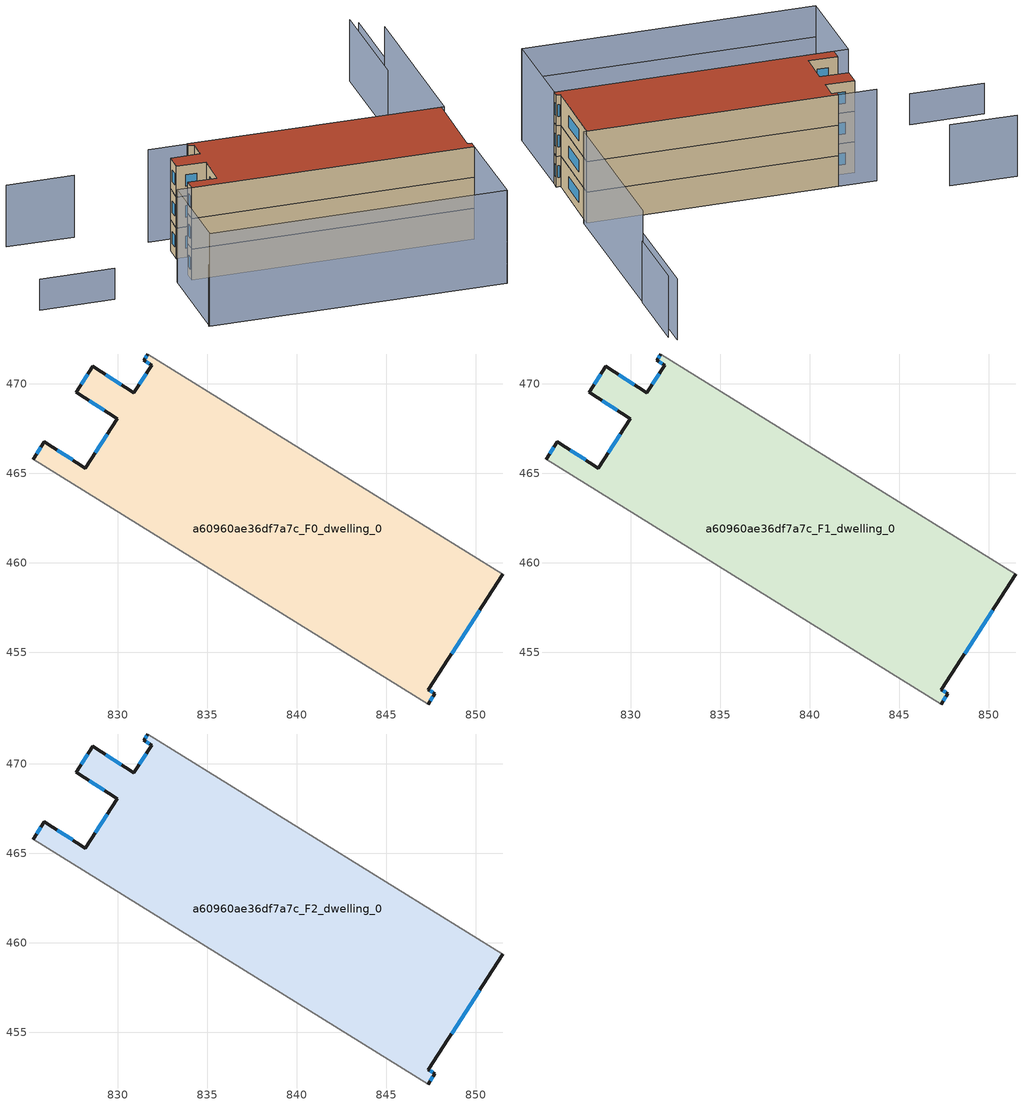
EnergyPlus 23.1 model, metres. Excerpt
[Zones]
a60960ae36df7a7c_F0_dwelling_0
 floor ground (EU_floor_Construction): 851.5,459.35 847.35,452.93 847.7,452.7 847.33,452.12 825.27,465.8 825.89,466.76 828.18,465.3 829.96,468.05 827.67,469.53 828.6,470.98 830.89,469.5 831.89,471.04 831.45,471.33 831.67,471.67 z0
 wall outside (EU_wall_Construction): 831.67,471.67 831.45,471.33 831.89,471.04 830.89,469.5 828.6,470.98 827.67,469.53 829.96,468.05 828.18,465.3 825.89,466.76 825.27,465.8 / 847.33,452.12 847.7,452.7 847.35,452.93 851.5,459.35 z0:3
 wall adiabatic (EU_wall_Construction): 851.5,459.35 831.67,471.67 / 825.27,465.8 847.33,452.12 z0:3
 window (EU_Window_Construction): 831.6,471.56 831.52,471.43 / 848.64,454.93 850.2,457.35 / 847.59,452.77 847.46,452.85 / 847.45,452.3 847.59,452.52 / 825.69,466.46 825.46,466.1 / 827.46,465.75 826.6,466.3 / 829.4,467.2 828.73,466.16 / 828.38,469.07 829.25,468.51 / 828.31,470.53 827.96,469.98 / 830.18,469.96 829.31,470.52 / 831.58,470.56 831.2,469.98 / 831.59,471.24 831.75,471.13 z0.93:2.07
a60960ae36df7a7c_F1_dwelling_0
 floor to a60960ae36df7a7c_F0_dwelling_0 (EU_floor_Construction): 851.5,459.35 847.35,452.93 847.7,452.7 847.33,452.12 825.27,465.8 825.88,466.76 828.18,465.3 829.96,468.05 827.67,469.53 828.6,470.98 830.89,469.5 831.89,471.04 831.45,471.33 831.67,471.67 z3
 wall outside (EU_wall_Construction): 831.67,471.67 831.45,471.33 831.89,471.04 830.89,469.5 828.6,470.98 827.67,469.53 829.96,468.05 828.18,465.3 825.89,466.76 825.27,465.8 / 847.33,452.12 847.7,452.7 847.35,452.93 851.5,459.35 z3:6
 wall adiabatic (EU_wall_Construction): 851.5,459.35 831.67,471.67 / 825.27,465.8 847.33,452.12 z3:6
 window (EU_Window_Construction): 831.6,471.56 831.52,471.43 / 848.64,454.93 850.2,457.35 / 847.59,452.77 847.46,452.85 / 847.45,452.3 847.59,452.52 / 825.69,466.46 825.46,466.1 / 827.46,465.75 826.6,466.3 / 829.4,467.2 828.73,466.16 / 828.38,469.07 829.25,468.51 / 828.31,470.53 827.96,469.98 / 830.18,469.96 829.31,470.52 / 831.58,470.56 831.2,469.98 / 831.59,471.24 831.75,471.13 z3.93:5.07
a60960ae36df7a7c_F2_dwelling_0
 floor to a60960ae36df7a7c_F1_dwelling_0 (EU_floor_Construction): 851.5,459.35 847.35,452.93 847.7,452.7 847.33,452.12 825.27,465.8 825.88,466.76 828.18,465.3 829.96,468.05 827.67,469.53 828.6,470.98 830.89,469.5 831.89,471.04 831.45,471.33 831.67,471.67 z6
 wall outside (EU_wall_Construction): 831.67,471.67 831.45,471.33 831.89,471.04 830.89,469.5 828.6,470.98 827.67,469.53 829.96,468.05 828.18,465.3 825.89,466.76 825.27,465.8 / 847.33,452.12 847.7,452.7 847.35,452.93 851.5,459.35 z6:9
 wall adiabatic (EU_wall_Construction): 851.5,459.35 831.67,471.67 / 825.27,465.8 847.33,452.12 z6:9
 window (EU_Window_Construction): 831.6,471.56 831.52,471.43 / 848.64,454.93 850.2,457.35 / 847.59,452.77 847.46,452.85 / 847.45,452.3 847.59,452.52 / 825.69,466.46 825.46,466.1 / 827.46,465.75 826.6,466.3 / 829.4,467.2 828.73,466.16 / 828.38,469.07 829.25,468.51 / 828.31,470.53 827.96,469.98 / 830.18,469.96 829.31,470.52 / 831.58,470.56 831.2,469.98 / 831.59,471.24 831.75,471.13 z6.93:8.07
 roof outside (EU_roof_Construction): 847.7,452.7 847.35,452.93 851.5,459.35 831.67,471.67 831.45,471.33 831.89,471.04 830.89,469.5 828.6,470.98 827.67,469.53 829.96,468.05 828.18,465.3 825.89,466.76 825.27,465.8 847.33,452.12 z9
shading: 860.52,473.34 851.74,459.2 / 851.74,459.2 828.63,473.56 / 842.52,444.36 819.32,458.74 / 819.32,458.74 824.13,466.5 / 824.13,466.5 847.33,452.12 / 847.33,452.12 842.52,444.36 z0:9; 864.38,479.52 860.54,473.33 / 864.35,480.48 858.79,471.54 / 819.26,458.8 842.38,444.44 / 825.28,479.13 819.98,482.47 z0:6; 812.25,472.18 818.12,468.54 z0:3
[Building]
EU S2 Campaign: North Axis=0; Terrain=City; Solar Distribution=FullExterior
[Site:Location]
Montreal-Trudeau.Intl.AP: Latitude=45.4667; Longitude=-73.75; Time Zone=-5; Elevation=36
[SizingPeriod:WeatherFileDays]
AnnualSizingPeriod: Begin Month=1; Begin Day of Month=1; End Month=12; End Day of Month=31; Day of Week for Start Day=Monday; Use Weather File Daylight Saving Period=No; Use Weather File Rain and Snow Indicators=No
[MATERIAL]
EU_InternalMass_Material: Roughness=MediumRough; Thickness=0.1; Conductivity=1; Density=1800; Specific Heat=900; Thermal Absorptance=0.9; Solar Absorptance=0.7; Visible Absorptance=0.7
[MATERIAL:NOMASS] Roughness=MediumRough; Thermal Absorptance=0.9; Solar Absorptance=0.7; Visible Absorptance=0.7
Name | Thermal Resistance
EU_wall_NoMass; EU_floor_NoMass | 1.36485
EU_roof_NoMass | 2.55992
[WINDOWMATERIAL:SIMPLEGLAZINGSYSTEM]
EU_Window_SimpleGlazing: UFactor=3.92339; Solar Heat Gain Coefficient=0.8; Visible Transmittance=0.8
[CONSTRUCTION]
EU_wall_Construction: EU_wall_NoMass
EU_roof_Construction: EU_roof_NoMass
EU_floor_Construction: EU_floor_NoMass
EU_Window_Construction: EU_Window_SimpleGlazing
EU_InternalMass_Construction: EU_InternalMass_Material
[ZONE] Type=1; Multiplier=1; Ceiling Height=autocalculate; Volume=596.716; Floor Area=autocalculate; Part of Total Floor Area=Yes
a60960ae36df7a7c_F0_dwelling_0; a60960ae36df7a7c_F1_dwelling_0; a60960ae36df7a7c_F2_dwelling_0
[INTERNALMASS] Construction=EU_InternalMass_Construction; Surface Area=198.905
Name | Zone or ZoneList
a60960ae36df7a7c_F0_dwelling_0_EU_InternalMass | a60960ae36df7a7c_F0_dwelling_0
a60960ae36df7a7c_F1_dwelling_0_EU_InternalMass | a60960ae36df7a7c_F1_dwelling_0
a60960ae36df7a7c_F2_dwelling_0_EU_InternalMass | a60960ae36df7a7c_F2_dwelling_0
[OTHEREQUIPMENT] Fuel Type=Electricity; Design Level Calculation Method=Watts/Area; Power per Zone Floor Area=1; Fraction Latent=0; Fraction Radiant=0; Fraction Lost=0; Carbon Dioxide Generation Rate=0; EndUse Subcategory=EU_Step8_InternalGains
Name | Zone or ZoneList or Space or SpaceList | Schedule
EU_Step8_InternalGain_a60960ae36df7a7c_F0_dwelling_0_f000 | a60960ae36df7a7c_F0_dwelling_0 | EU_Step8_GainSchedule_a60960ae36df7a7c_F0_dwelling_0_f000
EU_Step8_InternalGain_a60960ae36df7a7c_F1_dwelling_0_f000 | a60960ae36df7a7c_F1_dwelling_0 | EU_Step8_GainSchedule_a60960ae36df7a7c_F1_dwelling_0_f000
EU_Step8_InternalGain_a60960ae36df7a7c_F2_dwelling_0_f000 | a60960ae36df7a7c_F2_dwelling_0 | EU_Step8_GainSchedule_a60960ae36df7a7c_F2_dwelling_0_f000
[ZONEVENTILATION:DESIGNFLOWRATE] Schedule=EU_AlwaysOn; Design Flow Rate Calculation Method=AirChanges/Hour; Air Changes per Hour=0.860309; Ventilation Type=Natural; Fan Pressure Rise=0; Fan Total Efficiency=1; Constant Term Coefficient=1; Temperature Term Coefficient=0; Velocity Term Coefficient=0; Velocity Squared Term Coefficient=0; Minimum Indoor Temperature=-100; Maximum Indoor Temperature=100; Delta Temperature=-100; Minimum Outdoor Temperature=-100; Maximum Outdoor Temperature=100; Maximum Wind Speed=40
Name | Zone or ZoneList or Space or SpaceList
EU_ConstantAir_a60960ae36df7a7c_F0_dwelling_0 | a60960ae36df7a7c_F0_dwelling_0
EU_ConstantAir_a60960ae36df7a7c_F1_dwelling_0 | a60960ae36df7a7c_F1_dwelling_0
EU_ConstantAir_a60960ae36df7a7c_F2_dwelling_0 | a60960ae36df7a7c_F2_dwelling_0
[HVACTEMPLATE:THERMOSTAT] Constant Heating Setpoint=20; Constant Cooling Setpoint=50
EU_HeatOnly_a60960ae36df7a7c_F0_dwelling_0; EU_HeatOnly_a60960ae36df7a7c_F1_dwelling_0; EU_HeatOnly_a60960ae36df7a7c_F2_dwelling_0
[HVACTEMPLATE:ZONE:IDEALLOADSAIRSYSTEM] System Availability Schedule=EU_AlwaysOn; Maximum Heating Supply Air Temperature=50; Minimum Cooling Supply Air Temperature=13; Maximum Heating Supply Air Humidity Ratio=0.0156; Minimum Cooling Supply Air Humidity Ratio=0.0077; Heating Limit=NoLimit; Cooling Limit=NoLimit; Heating Availability Schedule=EU_AlwaysOn; Cooling Availability Schedule=EU_CoolingOff; Dehumidification Control Type=ConstantSensibleHeatRatio; Cooling Sensible Heat Ratio=0.7; Dehumidification Setpoint=60; Humidification Control Type=None; Humidification Setpoint=30; Outdoor Air Method=None; Outdoor Air Flow Rate per Person=0.00944; Outdoor Air Flow Rate per Zone Floor Area=0; Outdoor Air Flow Rate per Zone=0; Demand Controlled Ventilation Type=None; Outdoor Air Economizer Type=NoEconomizer; Heat Recovery Type=None; Sensible Heat Recovery Effectiveness=0.7; Latent Heat Recovery Effectiveness=0.65
Name | Template Thermostat
a60960ae36df7a7c_F0_dwelling_0 | EU_HeatOnly_a60960ae36df7a7c_F0_dwelling_0
a60960ae36df7a7c_F1_dwelling_0 | EU_HeatOnly_a60960ae36df7a7c_F1_dwelling_0
a60960ae36df7a7c_F2_dwelling_0 | EU_HeatOnly_a60960ae36df7a7c_F2_dwelling_0
[SIZING:ZONE] Zone Cooling Design Supply Air Temperature Input Method=SupplyAirTemperature; Zone Cooling Design Supply Air Temperature=13; Zone Heating Design Supply Air Temperature Input Method=SupplyAirTemperature; Zone Heating Design Supply Air Temperature=50; Zone Cooling Design Supply Air Humidity Ratio=0.008; Zone Heating Design Supply Air Humidity Ratio=0.008; Cooling Design Air Flow Method=DesignDay; Cooling Design Air Flow Rate=0; Cooling Minimum Air Flow per Zone Floor Area=0.000762; Cooling Minimum Air Flow=0; Cooling Minimum Air Flow Fraction=0.2; Heating Design Air Flow Method=DesignDay; Heating Design Air Flow Rate=0; Heating Maximum Air Flow per Zone Floor Area=0.002032; Heating Maximum Air Flow=0.141576; Heating Maximum Air Flow Fraction=0.3; Account for Dedicated Outdoor Air System=No; Dedicated Outdoor Air System Control Strategy=NeutralSupplyAir; Dedicated Outdoor Air Low Setpoint Temperature for Design=autosize; Dedicated Outdoor Air High Setpoint Temperature for Design=autosize; Zone Load Sizing Method=Sensible Load Only No Latent Load; Zone Latent Cooling Design Supply Air Humidity Ratio Input Method=HumidityRatioDifference; Zone Cooling Design Supply Air Humidity Ratio Difference=0.005; Zone Latent Heating Design Supply Air Humidity Ratio Input Method=HumidityRatioDifference; Zone Humidification Design Supply Air Humidity Ratio Difference=0.005
a60960ae36df7a7c_F0_dwelling_0; a60960ae36df7a7c_F1_dwelling_0; a60960ae36df7a7c_F2_dwelling_0
[SCHEDULE:CONSTANT]
Name | Hourly Value
EU_AlwaysOn | 1
EU_CoolingOff | 0
[SCHEDULE:FILE] Column Number=1; Rows to Skip at Top=0; Number of Hours of Data=8760; Column Separator=Comma; Interpolate to Timestep=No; Minutes per Item=60; Adjust Schedule for Daylight Savings=Yes
Name | File
EU_Step8_GainSchedule_a60960ae36df7a7c_F0_dwelling_0_f000 | ../../schedules/a60960ae36df7a7c/a60960ae36df7a7c_F0_dwelling_0_f000_gain.csv
EU_Step8_GainSchedule_a60960ae36df7a7c_F1_dwelling_0_f000 | ../../schedules/a60960ae36df7a7c/a60960ae36df7a7c_F1_dwelling_0_f000_gain.csv
EU_Step8_GainSchedule_a60960ae36df7a7c_F2_dwelling_0_f000 | ../../schedules/a60960ae36df7a7c/a60960ae36df7a7c_F2_dwelling_0_f000_gain.csv
